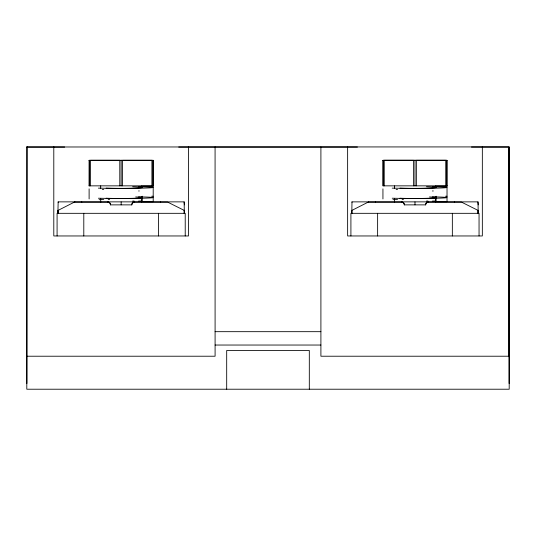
<?xml version="1.0" encoding="UTF-8"?>
<svg xmlns="http://www.w3.org/2000/svg" width="536" height="536" viewBox="0 0 536 536"><rect width="100%" height="100%" fill="white"/><g stroke="black" fill="none" stroke-linecap="round" stroke-linejoin="round"><path stroke-width="0.8" d="M57.084 235.961L57.084 213.321L185.221 213.321L185.221 235.961M350.913 235.961L350.913 213.321L479.05 213.321L479.05 235.961M26.82 146.991L509.16 146.918L509.2 389.216L26.8 389.216L27.075 146.864M447.064 185.851L382.898 185.851L382.912 160.338M89.083 160.338L89.036 185.851M58.163 213.321L58.136 210.367L74.859 201.871M351.991 213.321L351.964 210.367L368.688 201.871M89.157 160.264L153.149 160.264M26.8 147.058L64.702 147.058M178.689 147.058L357.445 147.058M471.432 147.058L508.925 147.058L508.925 356.755M383.146 160.217L446.823 160.217M90.437 160.298L119.83 160.298M122.476 160.298L151.869 160.298M384.272 160.298L413.658 160.298M416.305 160.298L445.697 160.298M89.07 160.492L153.269 160.438L153.269 185.851L89.07 185.851M382.898 160.492L447.078 160.391M151.634 196.23L153.196 196.23M445.47 196.23L447.024 196.23M74.584 202.146L107.656 202.146A2.727 2.727 0 0 1 110.383 204.873L131.923 204.873A2.727 2.727 0 0 1 134.65 202.146L167.721 202.146L184.237 210.393M368.42 202.146L401.484 202.146A2.727 2.727 0 0 1 404.211 204.873L425.758 204.873A2.727 2.727 0 0 1 428.485 202.146L461.55 202.146L478.065 210.393M184.418 204.873L184.143 201.884M478.246 204.873L477.978 201.884M215.097 331.677L320.903 331.677M215.097 345.037L320.903 345.037M26.8 356.219L215.097 356.219L215.077 146.958M509.2 356.219L320.903 356.219L320.903 147.058M509.12 147.058L509.12 383.488M482.34 146.784L482.34 235.961L347.63 235.961L347.63 146.784M478.246 213.321L477.978 201.871L351.991 201.871L351.797 213.321M478.172 210.414L478.172 213.321M477.978 210.36L477.978 213.321M454.387 201.884L454.387 202.3M452.344 213.321L452.344 235.961M447.104 160.492L447.104 185.851M446.736 160.492L446.736 185.851M445.738 160.492L445.738 185.851M436.116 187.701L436.116 186.139L447.024 186.139L447.024 201.683L436.116 201.683L436.116 196.23M435.433 185.851L435.433 187.52M435.433 196.685L435.433 202.514M428.485 202.146L428.485 201.871A3.002 3.002 0 0 0 425.483 204.873M416.345 160.492L416.345 185.851M414.985 160.251L414.985 185.851M414.985 201.884L414.985 204.873M413.618 160.492L413.618 185.851M401.484 202.146L401.484 201.871A3.002 3.002 0 0 1 404.486 204.873M394.53 185.851L394.53 188.35M394.53 198.347L394.53 202.514M384.232 160.492L384.232 185.851M383.233 160.492L383.233 185.851M382.938 188.866L382.938 198.957M377.625 213.321L377.625 235.961M375.582 201.884L375.582 202.3M351.991 201.884L351.991 202.3M309.312 389.216L309.312 350.49L226.688 350.49L226.688 389.216M188.511 146.784L188.511 235.961L53.794 235.961L53.794 146.784M184.337 213.321L184.143 201.871L58.163 201.871L57.888 213.321M184.143 210.36L184.143 213.321M160.559 201.884L160.559 202.3M158.515 213.321L158.515 235.961M152.907 160.492L152.907 185.851M151.909 160.492L151.909 185.851M142.288 187.701L142.288 186.139L153.196 186.139L153.196 201.683L142.288 201.683L142.288 196.23M141.605 185.851L141.605 187.52M141.605 196.685L141.605 202.514M134.65 202.146L134.65 201.871A3.002 3.002 0 0 0 131.655 204.873M122.516 160.492L122.516 185.851M121.156 160.251L121.156 185.851M121.156 201.884L121.156 204.873M119.789 160.492L119.789 185.851M107.656 202.146L107.656 201.871A3.002 3.002 0 0 1 110.657 204.873M100.701 185.851L100.701 188.35M100.701 198.347L100.701 202.514M90.396 160.492L90.396 185.851M89.398 160.492L89.398 185.851M89.11 188.866L89.11 198.957M83.797 213.321L83.797 235.961M81.747 201.884L81.747 202.3M58.163 201.884L58.163 202.3M57.968 210.414L57.968 213.321M26.88 147.058L26.88 383.488M432.385 196.853A32.066 0.871 0 0 1 439.889 198.126A32.066 0.871 0 0 1 392.225 198.22M427.929 201.02A21.172 0.871 0.1 0 1 426.482 201.06M402.121 199.62A21.172 0.871 0.1 0 1 403.481 199.58M435.487 201A32.066 0.871 0 0 1 432.385 201.06M392.948 199.673A32.066 0.871 0 0 1 397.578 199.58M433.329 190.957A32.066 0.871 0 0 1 432.411 190.97M396.117 189.516A32.066 0.871 0 0 1 397.558 189.489M432.405 186.763A32.066 0.871 0 0 1 439.875 188.035A32.066 0.871 0 0 1 392.198 188.129M426.468 186.763A21.172 0.871 -0.1 0 1 431.433 188.035A21.172 0.871 -0.1 0 1 399.963 188.129M429.49 196.947A21.172 0.871 -0.1 0 1 430.147 198.186A21.172 0.871 -0.1 0 1 399.943 198.22M138.556 196.853A32.066 0.871 0 0 1 146.06 198.126A32.066 0.871 0 0 1 98.396 198.22M134.101 201.02A21.172 0.871 0.1 0 1 132.653 201.06M108.192 199.62A21.172 0.871 0.1 0 1 109.652 199.58M141.658 201A32.066 0.871 0 0 1 138.556 201.06M99.12 199.673A32.066 0.871 0 0 1 103.749 199.58M139.327 190.957A32.066 0.871 0 0 1 138.576 190.97M102.289 189.516A32.066 0.871 0 0 1 103.729 189.489M138.569 186.763A32.066 0.871 0 0 1 146.047 188.035A32.066 0.871 0 0 1 98.369 188.129M132.64 186.763A21.172 0.871 -0.1 0 1 137.598 188.035A21.172 0.871 -0.1 0 1 106.128 188.129M135.662 196.947A21.172 0.871 -0.1 0 1 136.318 198.186A21.172 0.871 -0.1 0 1 106.115 198.22"/></g></svg>
